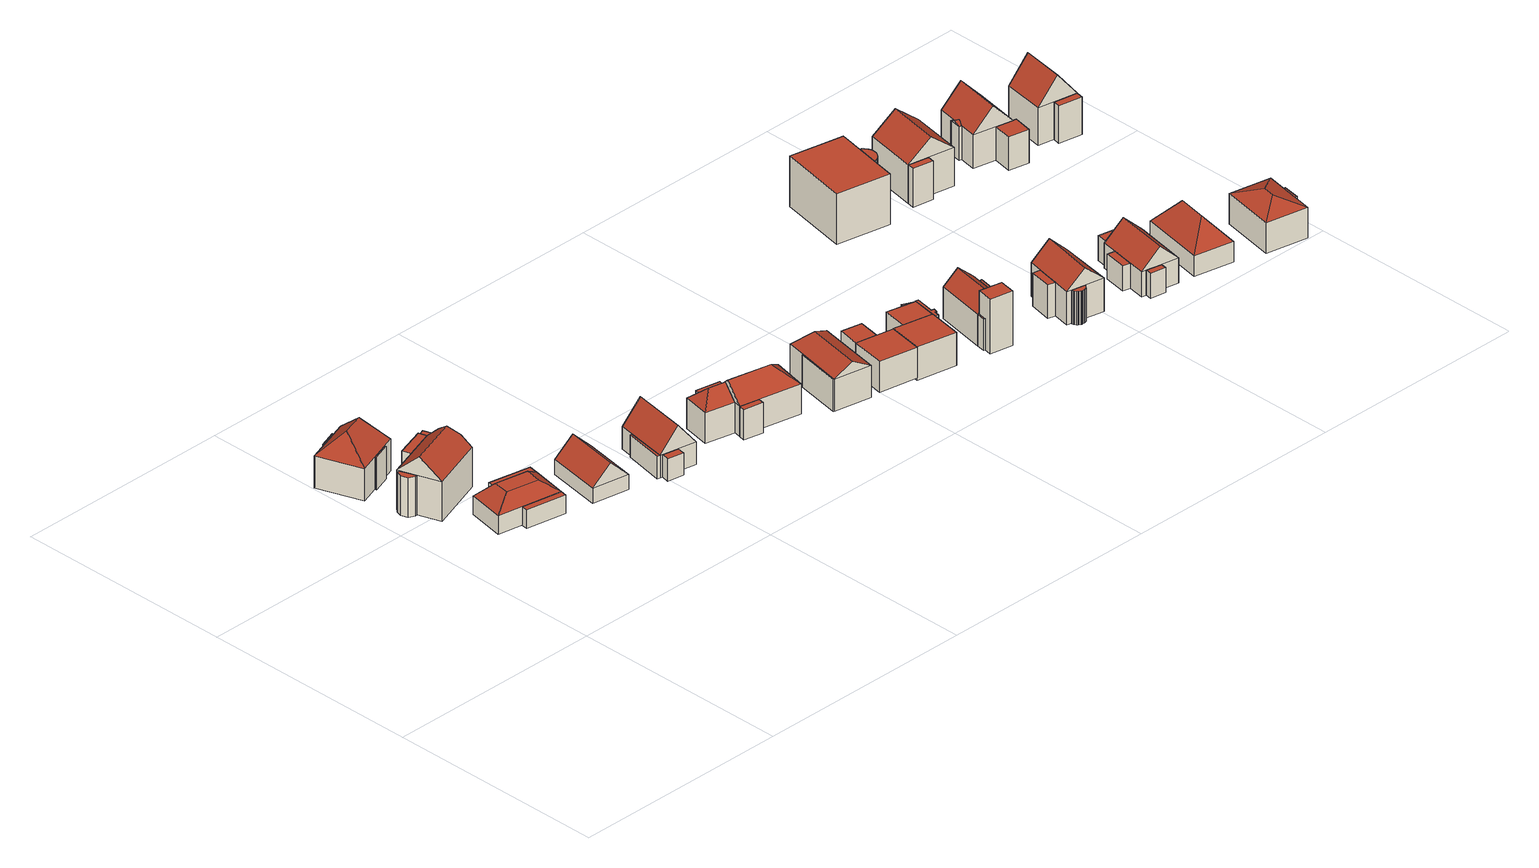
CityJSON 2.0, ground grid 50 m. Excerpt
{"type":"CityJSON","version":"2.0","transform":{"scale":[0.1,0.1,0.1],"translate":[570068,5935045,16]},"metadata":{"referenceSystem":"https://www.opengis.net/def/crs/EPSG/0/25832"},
"CityObjects":{
"building1":{"type":"Building","attributes":{"name":"Fahrenkamp","Gemeindeschluessel":"02100123","function":"31001_1010"},"children":["building1-1","building1-2","building1-3"]},
"building1-1":{"type":"BuildingPart","attributes":{"roofType":"3200","measuredHeight":12.59,"storeysAboveGround":2},"parents":["building1"],"geometry":[{"type":"Solid","lod":"2","boundaries":[[[[0,1,2,3]],[[4,5,1,0]],[[6,7,5,4]],[[3,2,7,6]],[[0,8,4]],[[6,9,3]],[[3,9,8,0]],[[4,8,9,6]],[[1,5,7,2]]]],"semantics":{"surfaces":[{"type":"WallSurface"},{"type":"RoofSurface","Flaechenneigung":"31.0300115749977","Flaechenrichtung":"70.4572739476831","Flaechengroesse":"32.6144053836704"},{"type":"RoofSurface","Flaechenneigung":"31.0308319101678","Flaechenrichtung":"250.994581511477","Flaechengroesse":"32.6897541286327"},{"type":"RoofSurface","Flaechenneigung":"45.2627323379413","Flaechenrichtung":"340.877711727247","Flaechengroesse":"63.5101302579489"},{"type":"RoofSurface","Flaechenneigung":"45.2627154754616","Flaechenrichtung":"160.794725217547","Flaechengroesse":"63.8828214714576"},{"type":"GroundSurface"}],"values":[[0,0,0,0,1,2,3,4,5]]}}]},
"building1-2":{"type":"BuildingPart","attributes":{"roofType":"1000","measuredHeight":7.32,"storeysAboveGround":2},"parents":["building1"],"geometry":[{"type":"Solid","lod":"2","boundaries":[[[[10,11,12,13]],[[14,15,11,10]],[[16,17,15,14]],[[13,12,17,16]],[[14,10,13,16]],[[11,15,17,12]]]],"semantics":{"surfaces":[{"type":"WallSurface"},{"type":"RoofSurface","Flaechenneigung":"90","Flaechenrichtung":"0","Flaechengroesse":"1.2367353593495"},{"type":"GroundSurface"}],"values":[[0,0,0,0,1,2]]}}]},
"building1-3":{"type":"BuildingPart","attributes":{"roofType":"1000","measuredHeight":7.45,"storeysAboveGround":2},"parents":["building1"],"geometry":[{"type":"Solid","lod":"2","boundaries":[[[[18,19,20,21]],[[22,23,19,18]],[[24,25,23,22]],[[21,20,25,24]],[[22,18,21,24]],[[19,23,25,20]]]],"semantics":{"surfaces":[{"type":"WallSurface"},{"type":"RoofSurface","Flaechenneigung":"90","Flaechenrichtung":"0","Flaechengroesse":"1.26519299918224"},{"type":"GroundSurface"}],"values":[[0,0,0,0,1,2]]}}]},
"building2":{"type":"Building","attributes":{"name":"Fahrenkamp","Gemeindeschluessel":"02100123","function":"31001_1010"},"children":["building2-1","building2-2","building2-3","building2-4"]},
"building2-1":{"type":"BuildingPart","attributes":{"roofType":"5000","measuredHeight":13.43,"storeysAboveGround":2},"parents":["building2"],"geometry":[{"type":"Solid","lod":"2","boundaries":[[[[26,27,28,29]],[[30,31,27,26]],[[32,33,31,30]],[[29,28,33,32]],[[26,34,35,30]],[[32,36,29]],[[34,37,35]],[[29,36,37,34,26]],[[30,35,37,36,32]],[[27,31,33,28]]]],"semantics":{"surfaces":[{"type":"WallSurface"},{"type":"RoofSurface","Flaechenneigung":"32.9869308480264","Flaechenrichtung":"71.0221104946767","Flaechengroesse":"6.15583045566407"},{"type":"RoofSurface","Flaechenneigung":"47.2463082979261","Flaechenrichtung":"341.008597028264","Flaechengroesse":"86.1074873383684"},{"type":"RoofSurface","Flaechenneigung":"47.24637826523","Flaechenrichtung":"161.035626955921","Flaechengroesse":"86.0886707568071"},{"type":"GroundSurface"}],"values":[[0,0,0,0,0,0,1,2,3,4]]}}]},
"building2-2":{"type":"BuildingPart","attributes":{"roofType":"1000","measuredHeight":8.98,"storeysAboveGround":2},"parents":["building2"],"geometry":[{"type":"Solid","lod":"2","boundaries":[[[[38,39,40,41]],[[42,43,39,38]],[[26,27,43,42]],[[41,40,27,26]],[[42,38,41,26]],[[39,43,27,40]]]],"semantics":{"surfaces":[{"type":"WallSurface"},{"type":"RoofSurface","Flaechenneigung":"90","Flaechenrichtung":"0","Flaechengroesse":"13.6284236975566"},{"type":"GroundSurface"}],"values":[[0,0,0,0,1,2]]}}]},
"building2-3":{"type":"BuildingPart","attributes":{"roofType":"1000","measuredHeight":8.36,"storeysAboveGround":2},"parents":["building2"],"geometry":[{"type":"Solid","lod":"2","boundaries":[[[[44,45,43,46]],[[47,48,45,44]],[[49,50,48,47]],[[46,43,50,49]],[[47,44,46,49]],[[45,48,50,43]]]],"semantics":{"surfaces":[{"type":"WallSurface"},{"type":"RoofSurface","Flaechenneigung":"90","Flaechenrichtung":"0","Flaechengroesse":"14.7708316106538"},{"type":"GroundSurface"}],"values":[[0,0,0,0,1,2]]}}]},
"building2-4":{"type":"BuildingPart","attributes":{"roofType":"1000","measuredHeight":8.98,"storeysAboveGround":2},"parents":["building2"],"geometry":[{"type":"Solid","lod":"2","boundaries":[[[[51,52,53,54]],[[55,56,52,51]],[[57,58,56,55]],[[59,60,58,57]],[[61,62,60,59]],[[54,53,62,61]],[[59,57,55,51,54,61]],[[52,56,58,60,62,53]]]],"semantics":{"surfaces":[{"type":"WallSurface"},{"type":"RoofSurface","Flaechenneigung":"90","Flaechenrichtung":"0","Flaechengroesse":"4.77832810686039"},{"type":"GroundSurface"}],"values":[[0,0,0,0,0,0,1,2]]}}]},
"building3":{"type":"Building","attributes":{"name":"Fahrenkamp","Gemeindeschluessel":"02100123","function":"31001_1010"},"children":["building3-1","building3-2","building3-3"]},
"building3-1":{"type":"BuildingPart","attributes":{"roofType":"9999","measuredHeight":7.04,"storeysAboveGround":1},"parents":["building3"],"geometry":[{"type":"Solid","lod":"2","boundaries":[[[[63,64,65,66]],[[67,68,64,63]],[[69,70,68,67]],[[66,65,70,69]],[[66,71,72,63]],[[63,72,73,67]],[[67,73,74,69]],[[69,74,71,66]],[[72,71,74,73]],[[64,68,70,65]]]],"semantics":{"surfaces":[{"type":"WallSurface"},{"type":"RoofSurface","Flaechenneigung":"53.0094360988505","Flaechenrichtung":"280.388857738789","Flaechengroesse":"27.9851517244085"},{"type":"RoofSurface","Flaechenneigung":"40.1433358172511","Flaechenrichtung":"10.4014488527619","Flaechengroesse":"40.3352928694946"},{"type":"RoofSurface","Flaechenneigung":"53.0099621439505","Flaechenrichtung":"100.666921960443","Flaechengroesse":"27.984119245672"},{"type":"RoofSurface","Flaechenneigung":"40.1431444034138","Flaechenrichtung":"190.400170896468","Flaechengroesse":"40.2283967822618"},{"type":"RoofSurface","Flaechenneigung":"90","Flaechenrichtung":"0","Flaechengroesse":"27.9398402780673"},{"type":"GroundSurface"}],"values":[[0,0,0,0,1,2,3,4,5,6]]}}]},
"building3-2":{"type":"BuildingPart","attributes":{"roofType":"1000","measuredHeight":4.28,"storeysAboveGround":1},"parents":["building3"],"geometry":[{"type":"Solid","lod":"2","boundaries":[[[[67,68,75,76]],[[77,78,68,67]],[[79,80,78,77]],[[76,75,80,79]],[[77,67,76,79]],[[68,78,80,75]]]],"semantics":{"surfaces":[{"type":"WallSurface"},{"type":"RoofSurface","Flaechenneigung":"90","Flaechenrichtung":"0","Flaechengroesse":"20.0824070709087"},{"type":"GroundSurface"}],"values":[[0,0,0,0,1,2]]}}]},
"building3-3":{"type":"BuildingPart","attributes":{"roofType":"1000","measuredHeight":4.28,"storeysAboveGround":1},"parents":["building3"],"geometry":[{"type":"Solid","lod":"2","boundaries":[[[[81,82,70,69]],[[83,84,82,81]],[[85,86,84,83]],[[69,70,86,85]],[[83,81,69,85]],[[82,84,86,70]]]],"semantics":{"surfaces":[{"type":"WallSurface"},{"type":"RoofSurface","Flaechenneigung":"90","Flaechenrichtung":"0","Flaechengroesse":"13.6444455408344"},{"type":"GroundSurface"}],"values":[[0,0,0,0,1,2]]}}]},
"building4":{"type":"Building","attributes":{"name":"Fahrenkamp","Gemeindeschluessel":"02100123","function":"31001_1010","yearOfConstruction":1957,"roofType":"3100","measuredHeight":7.63,"storeysAboveGround":1},"address":[{"country":"Germany","locality":"Hamburg","thoroughfareNumber":"9","thoroughfareName":"Fahrenkamp","postcode":"20535"}],"geometry":[{"type":"Solid","lod":"2","boundaries":[[[[87,88,89,90]],[[91,92,88,87]],[[93,94,92,91]],[[90,89,94,93]],[[87,95,91]],[[93,96,90]],[[90,96,95,87]],[[91,95,96,93]],[[88,92,94,89]]]],"semantics":{"surfaces":[{"type":"WallSurface"},{"type":"RoofSurface","Flaechenneigung":"45.067000150578","Flaechenrichtung":"279.836098298538","Flaechengroesse":"74.8864835829187"},{"type":"RoofSurface","Flaechenneigung":"45.0668682266639","Flaechenrichtung":"99.8360982999169","Flaechengroesse":"74.886483581433"},{"type":"GroundSurface"}],"values":[[0,0,0,0,0,0,1,2,3]]}}]},
"building5":{"type":"Building","attributes":{"name":"Fahrenkamp","Gemeindeschluessel":"02100123","function":"31001_1010"},"children":["building5-1","building5-2","building5-3"]},
"building5-1":{"type":"BuildingPart","attributes":{"roofType":"1000","measuredHeight":5.07,"storeysAboveGround":1},"parents":["building5"],"geometry":[{"type":"Solid","lod":"2","boundaries":[[[[97,98,99,100]],[[101,102,98,97]],[[103,104,102,101]],[[100,99,104,103]],[[101,97,100,103]],[[98,102,104,99]]]],"semantics":{"surfaces":[{"type":"WallSurface"},{"type":"RoofSurface","Flaechenneigung":"90","Flaechenrichtung":"0","Flaechengroesse":"6.67928748170774"},{"type":"GroundSurface"}],"values":[[0,0,0,0,1,2]]}}]},
"building5-2":{"type":"BuildingPart","attributes":{"roofType":"1000","measuredHeight":5.07,"storeysAboveGround":1},"parents":["building5"],"geometry":[{"type":"Solid","lod":"2","boundaries":[[[[105,106,107,108]],[[109,110,106,105]],[[111,112,110,109]],[[108,107,112,111]],[[109,105,108,111]],[[106,110,112,107]]]],"semantics":{"surfaces":[{"type":"WallSurface"},{"type":"RoofSurface","Flaechenneigung":"90","Flaechenrichtung":"0","Flaechengroesse":"5.50246985865254"},{"type":"GroundSurface"}],"values":[[0,0,0,0,1,2]]}}]},
"building5-3":{"type":"BuildingPart","attributes":{"roofType":"3100","measuredHeight":10.42,"storeysAboveGround":1},"parents":["building5"],"geometry":[{"type":"Solid","lod":"2","boundaries":[[[[113,114,115,116]],[[111,112,114,113]],[[117,118,112,111]],[[116,115,118,117]],[[113,119,111]],[[117,120,116]],[[116,120,119,113]],[[111,119,120,117]],[[114,112,118,115]]]],"semantics":{"surfaces":[{"type":"WallSurface"},{"type":"RoofSurface","Flaechenneigung":"38.1545395395929","Flaechenrichtung":"100.194187937615","Flaechengroesse":"85.0876055026318"},{"type":"RoofSurface","Flaechenneigung":"38.1514747616656","Flaechenrichtung":"279.633707872423","Flaechengroesse":"85.0248179233855"},{"type":"GroundSurface"}],"values":[[0,0,0,0,0,0,1,2,3]]}}]},
"building6":{"type":"Building","attributes":{"name":"Fahrenkamp","Gemeindeschluessel":"02100123","function":"31001_1010"},"children":["building6-1","building6-2","building6-3","building6-4"]},
"building6-1":{"type":"BuildingPart","attributes":{"roofType":"1000","measuredHeight":3.83,"storeysAboveGround":2},"parents":["building6"],"geometry":[{"type":"Solid","lod":"2","boundaries":[[[[121,122,123,124]],[[125,126,122,121]],[[127,128,126,125]],[[124,123,128,127]],[[125,121,124,127]],[[122,126,128,123]]]],"semantics":{"surfaces":[{"type":"WallSurface"},{"type":"RoofSurface","Flaechenneigung":"90","Flaechenrichtung":"0","Flaechengroesse":"29.9703196504046"},{"type":"GroundSurface"}],"values":[[0,0,0,0,1,2]]}}]},
"building6-2":{"type":"BuildingPart","attributes":{"roofType":"5000","measuredHeight":10.74,"storeysAboveGround":2},"parents":["building6"],"geometry":[{"type":"Solid","lod":"2","boundaries":[[[[129,130,131,132]],[[133,134,130,129]],[[135,136,134,133]],[[132,131,136,135]],[[129,137,133]],[[135,138,132]],[[132,138,137,129]],[[133,137,138,135]],[[130,134,136,131]]]],"semantics":{"surfaces":[{"type":"WallSurface"},{"type":"RoofSurface","Flaechenneigung":"47.7473818189799","Flaechenrichtung":"101.548029061277","Flaechengroesse":"23.2051484309395"},{"type":"RoofSurface","Flaechenneigung":"46.3347170612033","Flaechenrichtung":"11.2195157532211","Flaechengroesse":"67.574226023489"},{"type":"RoofSurface","Flaechenneigung":"46.3353944248553","Flaechenrichtung":"191.466416766251","Flaechengroesse":"67.5853679227514"},{"type":"GroundSurface"}],"values":[[0,0,0,0,1,0,2,3,4]]}}]},
"building6-3":{"type":"BuildingPart","attributes":{"roofType":"5000","measuredHeight":9.98,"storeysAboveGround":2},"parents":["building6"],"geometry":[{"type":"Solid","lod":"2","boundaries":[[[[139,140,141,142]],[[143,144,140,139]],[[132,131,144,143]],[[142,141,131,132]],[[139,145,143]],[[132,146,142]],[[142,146,145,139]],[[143,145,146,132]],[[140,144,131,141]]]],"semantics":{"surfaces":[{"type":"WallSurface"},{"type":"RoofSurface","Flaechenneigung":"44.6833756475264","Flaechenrichtung":"281.509741030198","Flaechengroesse":"13.4381093254335"},{"type":"RoofSurface","Flaechenneigung":"46.7166099916442","Flaechenrichtung":"191.46871675894","Flaechengroesse":"22.9907335664564"},{"type":"RoofSurface","Flaechenneigung":"46.7154920113276","Flaechenrichtung":"11.2059615342877","Flaechengroesse":"23.0075198848116"},{"type":"GroundSurface"}],"values":[[0,0,0,0,1,0,2,3,4]]}}]},
"building6-4":{"type":"BuildingPart","attributes":{"roofType":"1000","measuredHeight":6.9,"storeysAboveGround":2},"parents":["building6"],"geometry":[{"type":"Solid","lod":"2","boundaries":[[[[147,148,149,150]],[[151,152,148,147]],[[135,136,152,151]],[[150,149,136,135]],[[151,147,150,135]],[[148,152,136,149]]]],"semantics":{"surfaces":[{"type":"WallSurface"},{"type":"RoofSurface","Flaechenneigung":"90","Flaechenrichtung":"0","Flaechengroesse":"6.74641991029504"},{"type":"GroundSurface"}],"values":[[0,0,0,0,1,2]]}}]},
"building7":{"type":"Building","attributes":{"name":"Fahrenkamp","Gemeindeschluessel":"02100123","function":"31001_1010"},"children":["building7-1","building7-2"]},
"building7-1":{"type":"BuildingPart","attributes":{"roofType":"1000","measuredHeight":7.31,"storeysAboveGround":2},"parents":["building7"],"geometry":[{"type":"Solid","lod":"2","boundaries":[[[[153,154,155,156]],[[157,158,154,153]],[[159,160,158,157]],[[156,155,160,159]],[[157,153,156,159]],[[154,158,160,155]]]],"semantics":{"surfaces":[{"type":"WallSurface"},{"type":"RoofSurface","Flaechenneigung":"90","Flaechenrichtung":"0","Flaechengroesse":"2.67234176428248"},{"type":"GroundSurface"}],"values":[[0,0,0,0,1,2]]}}]},
"building7-2":{"type":"BuildingPart","attributes":{"roofType":"5000","measuredHeight":9.85,"storeysAboveGround":2},"parents":["building7"],"geometry":[{"type":"Solid","lod":"2","boundaries":[[[[161,162,158,157]],[[163,164,162,161]],[[165,166,164,163]],[[157,158,166,165]],[[161,167,163]],[[165,168,157]],[[157,168,167,161]],[[163,167,168,165]],[[162,164,166,158]]]],"semantics":{"surfaces":[{"type":"WallSurface"},{"type":"RoofSurface","Flaechenneigung":"39.7023738569988","Flaechenrichtung":"10.699189094871","Flaechengroesse":"13.8878440526925"},{"type":"RoofSurface","Flaechenneigung":"58.9922782915781","Flaechenrichtung":"280.608341938984","Flaechengroesse":"68.4903735234725"},{"type":"RoofSurface","Flaechenneigung":"58.9917354027943","Flaechenrichtung":"100.420561784589","Flaechengroesse":"68.5965376815779"},{"type":"GroundSurface"}],"values":[[0,0,0,0,1,0,2,3,4]]}}]},
"building8":{"type":"Building","attributes":{"name":"Fahrenkamp","Gemeindeschluessel":"02100123","function":"31001_1010"},"children":["building8-1","building8-2"]},
"building8-1":{"type":"BuildingPart","attributes":{"roofType":"1000","measuredHeight":6.93,"storeysAboveGround":2},"parents":["building8"],"geometry":[{"type":"Solid","lod":"2","boundaries":[[[[169,170,171,172]],[[173,174,170,169]],[[175,176,174,173]],[[172,171,176,175]],[[173,169,172,175]],[[170,174,176,171]]]],"semantics":{"surfaces":[{"type":"WallSurface"},{"type":"RoofSurface","Flaechenneigung":"90","Flaechenrichtung":"0","Flaechengroesse":"70.0784875102158"},{"type":"GroundSurface"}],"values":[[0,0,0,0,1,2]]}}]},
"building8-2":{"type":"BuildingPart","attributes":{"roofType":"1000","measuredHeight":6.93,"storeysAboveGround":2},"parents":["building8"],"geometry":[{"type":"Solid","lod":"2","boundaries":[[[[177,178,170,169]],[[179,180,178,177]],[[181,182,180,179]],[[169,170,182,181]],[[179,177,169,181]],[[178,180,182,170]]]],"semantics":{"surfaces":[{"type":"WallSurface"},{"type":"RoofSurface","Flaechenneigung":"90","Flaechenrichtung":"0","Flaechengroesse":"23.7905134076152"},{"type":"GroundSurface"}],"values":[[0,0,0,0,1,2]]}}]},
"building9":{"type":"Building","attributes":{"name":"Fahrenkamp","Gemeindeschluessel":"02100123","function":"31001_1010"},"children":["building9-1","building9-2","building9-3","building9-4"]},
"building9-1":{"type":"BuildingPart","attributes":{"roofType":"1000","measuredHeight":7.56,"storeysAboveGround":2},"parents":["building9"],"geometry":[{"type":"Solid","lod":"2","boundaries":[[[[183,184,185,186]],[[187,188,184,183]],[[189,190,188,187]],[[186,185,190,189]],[[187,183,186,189]],[[184,188,190,185]]]],"semantics":{"surfaces":[{"type":"WallSurface"},{"type":"RoofSurface","Flaechenneigung":"90","Flaechenrichtung":"0","Flaechengroesse":"72.5287257528663"},{"type":"GroundSurface"}],"values":[[0,0,0,0,1,2]]}}]},
"building9-2":{"type":"BuildingPart","attributes":{"roofType":"1000","measuredHeight":7.55,"storeysAboveGround":2},"parents":["building9"],"geometry":[{"type":"Solid","lod":"2","boundaries":[[[[191,192,193,194]],[[195,196,192,191]],[[197,188,196,195]],[[194,193,188,197]],[[195,191,194,197]],[[192,196,188,193]]]],"semantics":{"surfaces":[{"type":"WallSurface"},{"type":"RoofSurface","Flaechenneigung":"90","Flaechenrichtung":"0","Flaechengroesse":"38.5121874710587"},{"type":"GroundSurface"}],"values":[[0,0,0,0,1,2]]}}]},
"building9-3":{"type":"BuildingPart","attributes":{"roofType":"1000","measuredHeight":7.48,"storeysAboveGround":2},"parents":["building9"],"geometry":[{"type":"Solid","lod":"2","boundaries":[[[[198,199,200,201]],[[195,196,199,198]],[[201,200,196,195]],[[198,201,195]],[[199,196,200]]]],"semantics":{"surfaces":[{"type":"WallSurface"},{"type":"RoofSurface","Flaechenneigung":"90","Flaechenrichtung":"0","Flaechengroesse":"0.747861669976156"},{"type":"GroundSurface"}],"values":[[0,0,0,1,2]]}}]},
"building9-4":{"type":"BuildingPart","attributes":{"roofType":"1000","measuredHeight":7.47,"storeysAboveGround":2},"parents":["building9"],"geometry":[{"type":"Solid","lod":"2","boundaries":[[[[202,203,204,205]],[[206,207,203,202]],[[208,209,207,206]],[[210,211,209,208]],[[212,213,211,210]],[[214,215,213,212]],[[216,217,215,214]],[[205,204,217,216]],[[214,212,210,208,206,202,205,216]],[[203,207,209,211,213,215,217,204]]]],"semantics":{"surfaces":[{"type":"WallSurface"},{"type":"RoofSurface","Flaechenneigung":"90","Flaechenrichtung":"0","Flaechengroesse":"5.1505520618724"},{"type":"GroundSurface"}],"values":[[0,0,0,0,0,0,0,0,1,2]]}}]},
"building10":{"type":"Building","attributes":{"name":"Fahrenkamp","Gemeindeschluessel":"02100123","function":"31001_1010"},"children":["building10-1","building10-2","building10-3","building10-4"]},
"building10-1":{"type":"BuildingPart","attributes":{"roofType":"1000","measuredHeight":12.46,"storeysAboveGround":1},"parents":["building10"],"geometry":[{"type":"Solid","lod":"2","boundaries":[[[[218,219,220,221]],[[222,223,219,218]],[[224,225,223,222]],[[221,220,225,224]],[[222,218,221,224]],[[219,223,225,220]]]],"semantics":{"surfaces":[{"type":"WallSurface"},{"type":"RoofSurface","Flaechenneigung":"90","Flaechenrichtung":"0","Flaechengroesse":"19.5511647308412"},{"type":"GroundSurface"}],"values":[[0,0,0,0,1,2]]}}]},
"building10-2":{"type":"BuildingPart","attributes":{"roofType":"1000","measuredHeight":7.14,"storeysAboveGround":1},"parents":["building10"],"geometry":[{"type":"Solid","lod":"2","boundaries":[[[[226,227,228,229]],[[230,231,227,226]],[[232,225,231,230]],[[229,228,225,232]],[[230,226,229,232]],[[227,231,225,228]]]],"semantics":{"surfaces":[{"type":"WallSurface"},{"type":"RoofSurface","Flaechenneigung":"90","Flaechenrichtung":"0","Flaechengroesse":"0.762801113920323"},{"type":"GroundSurface"}],"values":[[0,0,0,0,1,2]]}}]},
"building10-3":{"type":"BuildingPart","attributes":{"roofType":"3100","measuredHeight":10.29,"storeysAboveGround":1},"parents":["building10"],"geometry":[{"type":"Solid","lod":"2","boundaries":[[[[233,234,231,230]],[[235,236,234,233]],[[237,238,236,235]],[[230,231,238,237]],[[233,239,235]],[[237,240,230]],[[230,240,239,233]],[[235,239,240,237]],[[234,236,238,231]]]],"semantics":{"surfaces":[{"type":"WallSurface"},{"type":"RoofSurface","Flaechenneigung":"48.0033652051265","Flaechenrichtung":"280.71216094332","Flaechengroesse":"55.1352619616089"},{"type":"RoofSurface","Flaechenneigung":"48.0034947801642","Flaechenrichtung":"100.713779624946","Flaechengroesse":"55.1445378681873"},{"type":"GroundSurface"}],"values":[[0,0,0,0,0,0,1,2,3]]}}]},
"building10-4":{"type":"BuildingPart","attributes":{"roofType":"1000","measuredHeight":7.14,"storeysAboveGround":1},"parents":["building10"],"geometry":[{"type":"Solid","lod":"2","boundaries":[[[[237,238,241,242]],[[243,244,238,237]],[[245,246,244,243]],[[247,248,246,245]],[[249,250,248,247]],[[251,252,250,249]],[[253,254,252,251]],[[247,248,254,253]],[[242,241,248,247]],[[253,251,249,247,245,243,237,242,247]],[[238,244,246,248,250,252,254,248,241]]]],"semantics":{"surfaces":[{"type":"WallSurface"},{"type":"RoofSurface","Flaechenneigung":"90","Flaechenrichtung":"0","Flaechengroesse":"13.2172587003371"},{"type":"GroundSurface"}],"values":[[0,0,0,0,0,0,0,0,0,1,2]]}}]},
"building11":{"type":"Building","attributes":{"name":"Fahrenkamp","Gemeindeschluessel":"02100123","function":"31001_1010"},"children":["building11-1","building11-2","building11-3"]},
"building11-1":{"type":"BuildingPart","attributes":{"roofType":"3100","measuredHeight":11.47,"storeysAboveGround":2},"parents":["building11"],"geometry":[{"type":"Solid","lod":"2","boundaries":[[[[255,256,257,258]],[[259,260,256,255]],[[261,262,260,259]],[[258,257,262,261]],[[255,263,259]],[[261,264,258]],[[258,264,263,255]],[[259,263,264,261]],[[256,260,262,257]]]],"semantics":{"surfaces":[{"type":"WallSurface"},{"type":"RoofSurface","Flaechenneigung":"46.8351108664629","Flaechenrichtung":"281.392843002025","Flaechengroesse":"70.4153761884642"},{"type":"RoofSurface","Flaechenneigung":"46.8348786657993","Flaechenrichtung":"100.783322920081","Flaechengroesse":"70.8248113820408"},{"type":"GroundSurface"}],"values":[[0,0,0,0,0,0,1,2,3]]}}]},
"building11-2":{"type":"BuildingPart","attributes":{"roofType":"1000","measuredHeight":7.55,"storeysAboveGround":2},"parents":["building11"],"geometry":[{"type":"Solid","lod":"2","boundaries":[[[[265,266,267,268]],[[269,270,266,265]],[[271,272,270,269]],[[268,267,272,271]],[[269,265,268,271]],[[266,270,272,267]]]],"semantics":{"surfaces":[{"type":"WallSurface"},{"type":"RoofSurface","Flaechenneigung":"90","Flaechenrichtung":"0","Flaechengroesse":"9.19075679945308"},{"type":"GroundSurface"}],"values":[[0,0,0,0,1,2]]}}]},
"building11-3":{"type":"BuildingPart","attributes":{"roofType":"1000","measuredHeight":7.55,"storeysAboveGround":2},"parents":["building11"],"geometry":[{"type":"Solid","lod":"2","boundaries":[[[[273,274,275,276]],[[277,278,274,273]],[[279,280,278,277]],[[281,282,280,279]],[[283,284,282,281]],[[285,286,284,283]],[[287,288,286,285]],[[289,290,288,287]],[[291,292,290,289]],[[293,294,292,291]],[[295,296,294,293]],[[297,298,296,295]],[[299,300,298,297]],[[301,302,300,299]],[[303,304,302,301]],[[305,306,304,303]],[[276,275,306,305]],[[303,301,299,297,295,293,291,289,287,285,283,281,279,277,273,276,305]],[[274,278,280,282,284,286,288,290,292,294,296,298,300,302,304,306,275]]]],"semantics":{"surfaces":[{"type":"WallSurface"},{"type":"RoofSurface","Flaechenneigung":"90","Flaechenrichtung":"0","Flaechengroesse":"3.38351560407105"},{"type":"GroundSurface"}],"values":[[0,0,0,0,0,0,0,0,0,0,0,0,0,0,0,0,0,1,2]]}}]},
"building12":{"type":"Building","attributes":{"name":"Sievekingsallee","Gemeindeschluessel":"02100123","function":"31001_1010"},"children":["building12-1","building12-2"]},
"building12-1":{"type":"BuildingPart","attributes":{"roofType":"1000","measuredHeight":11.54,"storeysAboveGround":2},"parents":["building12"],"geometry":[{"type":"Solid","lod":"2","boundaries":[[[[307,308,309,310]],[[311,312,308,307]],[[313,314,312,311]],[[310,309,314,313]],[[311,307,310,313]],[[308,312,314,309]]]],"semantics":{"surfaces":[{"type":"WallSurface"},{"type":"RoofSurface","Flaechenneigung":"90","Flaechenrichtung":"0","Flaechengroesse":"199.492209504925"},{"type":"GroundSurface"}],"values":[[0,0,0,0,1,2]]}}]},
"building12-2":{"type":"BuildingPart","attributes":{"roofType":"1000","measuredHeight":11.54,"storeysAboveGround":2},"parents":["building12"],"geometry":[{"type":"Solid","lod":"2","boundaries":[[[[315,316,317,318]],[[319,320,316,315]],[[321,322,320,319]],[[323,324,322,321]],[[325,326,324,323]],[[327,328,326,325]],[[329,330,328,327]],[[331,332,330,329]],[[333,334,332,331]],[[335,336,334,333]],[[337,338,336,335]],[[339,340,338,337]],[[341,342,340,339]],[[343,344,342,341]],[[345,346,344,343]],[[318,317,346,345]],[[343,341,339,337,335,333,331,329,327,325,323,321,319,315,318,345]],[[316,320,322,324,326,328,330,332,334,336,338,340,342,344,346,317]]]],"semantics":{"surfaces":[{"type":"WallSurface"},{"type":"RoofSurface","Flaechenneigung":"90","Flaechenrichtung":"0","Flaechengroesse":"7.44157538775688"},{"type":"GroundSurface"}],"values":[[0,0,0,0,0,0,0,0,0,0,0,0,0,0,0,0,1,2]]}}]},
"building13":{"type":"Building","attributes":{"name":"Fahrenkamp","Gemeindeschluessel":"02100123","function":"31001_1010"},"children":["building13-1","building13-2","building13-3","building13-4"]},
"building13-1":{"type":"BuildingPart","attributes":{"roofType":"1000","measuredHeight":5.75,"storeysAboveGround":2},"parents":["building13"],"geometry":[{"type":"Solid","lod":"2","boundaries":[[[[347,348,349,350]],[[351,352,348,347]],[[353,354,352,351]],[[350,349,354,353]],[[351,347,350,353]],[[348,352,354,349]]]],"semantics":{"surfaces":[{"type":"WallSurface"},{"type":"RoofSurface","Flaechenneigung":"90","Flaechenrichtung":"0","Flaechengroesse":"5.02180881417601"},{"type":"GroundSurface"}],"values":[[0,0,0,0,1,2]]}}]},
"building13-2":{"type":"BuildingPart","attributes":{"roofType":"3100","measuredHeight":9.95,"storeysAboveGround":2},"parents":["building13"],"geometry":[{"type":"Solid","lod":"2","boundaries":[[[[355,356,357,358]],[[359,360,356,355]],[[361,362,360,359]],[[358,357,362,361]],[[355,363,359]],[[361,364,358]],[[358,364,363,355]],[[359,363,364,361]],[[356,360,362,357]]]],"semantics":{"surfaces":[{"type":"WallSurface"},{"type":"RoofSurface","Flaechenneigung":"45.7392003542081","Flaechenrichtung":"280.546263616737","Flaechengroesse":"74.6766110809186"},{"type":"RoofSurface","Flaechenneigung":"45.7396577658444","Flaechenrichtung":"100.986762081526","Flaechengroesse":"74.8787152773964"},{"type":"GroundSurface"}],"values":[[0,0,0,0,0,0,1,2,3]]}}]},
"building13-3":{"type":"BuildingPart","attributes":{"roofType":"1000","measuredHeight":5.75,"storeysAboveGround":2},"parents":["building13"],"geometry":[{"type":"Solid","lod":"2","boundaries":[[[[365,366,367,368]],[[369,370,366,365]],[[371,372,370,369]],[[368,367,372,371]],[[369,365,368,371]],[[366,370,372,367]]]],"semantics":{"surfaces":[{"type":"WallSurface"},{"type":"RoofSurface","Flaechenneigung":"90","Flaechenrichtung":"0","Flaechengroesse":"20.5051889948001"},{"type":"GroundSurface"}],"values":[[0,0,0,0,1,2]]}}]},
"building13-4":{"type":"BuildingPart","attributes":{"roofType":"1000","measuredHeight":5.75,"storeysAboveGround":2},"parents":["building13"],"geometry":[{"type":"Solid","lod":"2","boundaries":[[[[373,374,375,376]],[[377,378,374,373]],[[379,380,378,377]],[[376,375,380,379]],[[377,373,376,379]],[[374,378,380,375]]]],"semantics":{"surfaces":[{"type":"WallSurface"},{"type":"RoofSurface","Flaechenneigung":"90","Flaechenrichtung":"0","Flaechengroesse":"9.00261307777044"},{"type":"GroundSurface"}],"values":[[0,0,0,0,1,2]]}}]},
"building14":{"type":"Building","attributes":{"name":"Sievekingsallee","Gemeindeschluessel":"02100123","function":"31001_1010"},"children":["building14-1","building14-2"]},
"building14-1":{"type":"BuildingPart","attributes":{"roofType":"1000","measuredHeight":8.77,"storeysAboveGround":2},"parents":["building14"],"geometry":[{"type":"Solid","lod":"2","boundaries":[[[[381,382,383,384]],[[385,386,382,381]],[[387,388,386,385]],[[384,383,388,387]],[[385,381,384,387]],[[382,386,388,383]]]],"semantics":{"surfaces":[{"type":"WallSurface"},{"type":"RoofSurface","Flaechenneigung":"90","Flaechenrichtung":"0","Flaechengroesse":"7.41472203445148"},{"type":"GroundSurface"}],"values":[[0,0,0,0,1,2]]}}]},
"building14-2":{"type":"BuildingPart","attributes":{"roofType":"3100","measuredHeight":13.2,"storeysAboveGround":2},"parents":["building14"],"geometry":[{"type":"Solid","lod":"2","boundaries":[[[[389,390,382,381]],[[391,392,390,389]],[[393,394,392,391]],[[381,382,394,393]],[[389,395,391]],[[393,396,381]],[[381,396,395,389]],[[391,395,396,393]],[[390,392,394,382]]]],"semantics":{"surfaces":[{"type":"WallSurface"},{"type":"RoofSurface","Flaechenneigung":"50.2291049781206","Flaechenrichtung":"280.649421235832","Flaechengroesse":"83.5684954364627"},{"type":"RoofSurface","Flaechenneigung":"50.2289976118015","Flaechenrichtung":"100.635803253587","Flaechengroesse":"83.5500766784052"},{"type":"GroundSurface"}],"values":[[0,0,0,0,0,0,1,2,3]]}}]},
"building15":{"type":"Building","attributes":{"name":"Fahrenkamp","Gemeindeschluessel":"02100123","function":"31001_1010","yearOfConstruction":1957,"roofType":"3200","measuredHeight":9.92,"storeysAboveGround":1},"address":[{"country":"Germany","locality":"Hamburg","thoroughfareNumber":"24","thoroughfareName":"Fahrenkamp","postcode":"20535"}],"geometry":[{"type":"Solid","lod":"2","boundaries":[[[[397,398,399,400]],[[401,402,398,397]],[[403,404,402,401]],[[400,399,404,403]],[[397,405,401]],[[403,406,400]],[[400,406,405,397]],[[401,405,406,403]],[[398,402,404,399]]]],"semantics":{"surfaces":[{"type":"WallSurface"},{"type":"RoofSurface","Flaechenneigung":"38.8102759862878","Flaechenrichtung":"10.9171078386208","Flaechengroesse":"30.7968688002815"},{"type":"RoofSurface","Flaechenneigung":"38.8104065465091","Flaechenrichtung":"190.923234628256","Flaechengroesse":"30.7975042014178"},{"type":"RoofSurface","Flaechenneigung":"41.2943856430985","Flaechenrichtung":"280.921302635693","Flaechengroesse":"74.3766050600062"},{"type":"RoofSurface","Flaechenneigung":"41.2943528186857","Flaechenrichtung":"100.920794972275","Flaechengroesse":"74.3800205763443"},{"type":"GroundSurface"}],"values":[[0,0,0,0,1,2,3,4,5]]}}]},
"building16":{"type":"Building","attributes":{"name":"Sievekingsallee","Gemeindeschluessel":"02100123","function":"31001_1010"},"children":["building16-1","building16-2","building16-3"]},
"building16-1":{"type":"BuildingPart","attributes":{"roofType":"3100","measuredHeight":12.66,"storeysAboveGround":2},"parents":["building16"],"geometry":[{"type":"Solid","lod":"2","boundaries":[[[[407,408,409,410]],[[411,412,408,407]],[[413,414,412,411]],[[410,409,414,413]],[[407,415,411]],[[413,416,410]],[[410,416,415,407]],[[411,415,416,413]],[[408,412,414,409]]]],"semantics":{"surfaces":[{"type":"WallSurface"},{"type":"RoofSurface","Flaechenneigung":"42.7492069590272","Flaechenrichtung":"280.497927929222","Flaechengroesse":"73.1161414467712"},{"type":"RoofSurface","Flaechenneigung":"42.7488966927089","Flaechenrichtung":"100.367983471689","Flaechengroesse":"73.430702405883"},{"type":"GroundSurface"}],"values":[[0,0,0,0,0,0,1,2,3]]}}]},
"building16-2":{"type":"BuildingPart","attributes":{"roofType":"1000","measuredHeight":7.6,"storeysAboveGround":2},"parents":["building16"],"geometry":[{"type":"Solid","lod":"2","boundaries":[[[[417,418,419,420]],[[421,422,418,417]],[[423,424,422,421]],[[420,419,424,423]],[[421,417,420,423]],[[418,422,424,419]]]],"semantics":{"surfaces":[{"type":"WallSurface"},{"type":"RoofSurface","Flaechenneigung":"90","Flaechenrichtung":"0","Flaechengroesse":"20.8866566224028"},{"type":"GroundSurface"}],"values":[[0,0,0,0,1,2]]}}]},
"building16-3":{"type":"BuildingPart","attributes":{"roofType":"5000","measuredHeight":8.25,"storeysAboveGround":2},"parents":["building16"],"geometry":[{"type":"Solid","lod":"2","boundaries":[[[[425,426,427,428]],[[429,430,426,425]],[[431,432,430,429]],[[428,427,432,431]],[[425,433,429]],[[431,434,428]],[[428,434,433,425]],[[429,433,434,431]],[[426,430,432,427]]]],"semantics":{"surfaces":[{"type":"WallSurface"},{"type":"RoofSurface","Flaechenneigung":"-43.3552429653347","Flaechenrichtung":"100.56332060442","Flaechengroesse":"1.06275346855699"},{"type":"RoofSurface","Flaechenneigung":"67.2698590175782","Flaechenrichtung":"10.4852361837678","Flaechengroesse":"1.18256307514033"},{"type":"RoofSurface","Flaechenneigung":"67.2707752447878","Flaechenrichtung":"190.600323289833","Flaechengroesse":"1.18145152026038"},{"type":"GroundSurface"}],"values":[[0,0,0,0,1,0,2,3,4]]}}]},
"building17":{"type":"Building","attributes":{"name":"Fahrenkamp","Gemeindeschluessel":"02100123","function":"31001_1010"},"children":["building17-1","building17-2"]},
"building17-1":{"type":"BuildingPart","attributes":{"roofType":"1000","measuredHeight":6.97,"storeysAboveGround":2},"parents":["building17"],"geometry":[{"type":"Solid","lod":"2","boundaries":[[[[435,436,437,438]],[[439,440,436,435]],[[441,442,440,439]],[[438,437,442,441]],[[439,435,438,441]],[[436,440,442,437]]]],"semantics":{"surfaces":[{"type":"WallSurface"},{"type":"RoofSurface","Flaechenneigung":"90","Flaechenrichtung":"0","Flaechengroesse":"1.59596999876082"},{"type":"GroundSurface"}],"values":[[0,0,0,0,1,2]]}}]},
"building17-2":{"type":"BuildingPart","attributes":{"roofType":"3200","measuredHeight":8.96,"storeysAboveGround":2},"parents":["building17"],"geometry":[{"type":"Solid","lod":"2","boundaries":[[[[443,444,445,446]],[[447,448,444,443]],[[449,450,448,447]],[[446,445,450,449]],[[443,451,447]],[[449,452,446]],[[446,452,451,443]],[[447,451,452,449]],[[444,448,450,445]]]],"semantics":{"surfaces":[{"type":"WallSurface"},{"type":"RoofSurface","Flaechenneigung":"67.8942325464391","Flaechenrichtung":"10.753270609701","Flaechengroesse":"25.3237711193281"},{"type":"RoofSurface","Flaechenneigung":"67.8943218446238","Flaechenrichtung":"190.783181034927","Flaechengroesse":"25.3531735148438"},{"type":"RoofSurface","Flaechenneigung":"67.4919319949183","Flaechenrichtung":"280.800975149226","Flaechengroesse":"39.9592412775923"},{"type":"RoofSurface","Flaechenneigung":"67.4917738438993","Flaechenrichtung":"100.759538256607","Flaechengroesse":"39.9722433963441"},{"type":"GroundSurface"}],"values":[[0,0,0,0,1,2,3,4,5]]}}]},
"building18":{"type":"Building","attributes":{"name":"Sievekingsallee","Gemeindeschluessel":"02100123","function":"31001_1010"},"children":["building18-1","building18-2","building18-3"]},
"building18-1":{"type":"BuildingPart","attributes":{"roofType":"1000","measuredHeight":8.51,"storeysAboveGround":2},"parents":["building18"],"geometry":[{"type":"Solid","lod":"2","boundaries":[[[[453,454,455,456]],[[457,458,454,453]],[[459,460,458,457]],[[456,455,460,459]],[[457,453,456,459]],[[454,458,460,455]]]],"semantics":{"surfaces":[{"type":"WallSurface"},{"type":"RoofSurface","Flaechenneigung":"90","Flaechenrichtung":"0","Flaechengroesse":"9.34351287770425"},{"type":"GroundSurface"}],"values":[[0,0,0,0,1,2]]}}]},
"building18-2":{"type":"BuildingPart","attributes":{"roofType":"3100","measuredHeight":14.3,"storeysAboveGround":2},"parents":["building18"],"geometry":[{"type":"Solid","lod":"2","boundaries":[[[[461,462,463,464]],[[465,466,462,461]],[[453,454,466,465]],[[464,463,454,453]],[[461,467,465]],[[453,468,464]],[[464,468,467,461]],[[465,467,468,453]],[[462,466,454,463]]]],"semantics":{"surfaces":[{"type":"WallSurface"},{"type":"RoofSurface","Flaechenneigung":"38.3818154116933","Flaechenrichtung":"279.83622681461","Flaechengroesse":"71.8467984040287"},{"type":"RoofSurface","Flaechenneigung":"38.3809349374314","Flaechenrichtung":"100.155270273303","Flaechengroesse":"71.8805353568536"},{"type":"GroundSurface"}],"values":[[0,0,0,0,0,0,1,2,3]]}}]},
"building18-3":{"type":"BuildingPart","attributes":{"roofType":"1000","measuredHeight":8.51,"storeysAboveGround":2},"parents":["building18"],"geometry":[{"type":"Solid","lod":"2","boundaries":[[[[469,470,471,472]],[[473,474,470,469]],[[475,476,474,473]],[[472,471,476,475]],[[473,469,472,475]],[[470,474,476,471]]]],"semantics":{"surfaces":[{"type":"WallSurface"},{"type":"RoofSurface","Flaechenneigung":"90","Flaechenrichtung":"0","Flaechengroesse":"3.8241775375719"},{"type":"GroundSurface"}],"values":[[0,0,0,0,1,2]]}}]}
},
"vertices":[
[111,770,78],[111,770,5],[1,732,5],[1,732,78],[146,670,78],[146,670,5],[36,631,78],[36,631,5],[99,709,131],[48,692,131],
[41,749,78],[41,749,5],[42,746,5],[42,746,78],[81,763,78],[81,763,5],[82,760,78],[82,760,5],
[120,657,79],[120,657,5],[119,660,5],[119,660,79],[80,643,79],[80,643,5],[79,646,79],[79,646,5],
[186,612,94],[186,612,4],[59,568,4],[59,568,94],[217,521,94],[217,521,4],[90,477,94],[90,477,4],[194,589,117],[209,544,117],[74,523,138],[188,562,138],
[113,608,94],[113,608,4],[120,589,4],[120,589,94],[180,630,94],[180,630,4],
[199,637,88],[199,637,4],[180,630,88],[223,568,88],[223,568,4],[204,561,88],[204,561,4],
[68,526,94],[68,526,4],[73,528,4],[73,528,94],[55,533,94],[55,533,4],[49,548,94],[49,548,4],[53,561,94],[53,561,4],[60,563,94],[60,563,4],
[146,449,49],[146,449,7],[130,366,7],[130,366,49],[291,422,49],[291,422,7],[276,340,49],[276,340,7],[171,383,77],[177,420,77],[251,406,77],[244,369,77],
[295,443,7],[295,443,49],[197,440,49],[197,440,7],[200,461,49],[200,461,7],
[273,325,49],[273,325,7],[183,342,49],[183,342,7],[185,356,49],[185,356,7],
[354,436,42],[354,436,8],[333,313,8],[333,313,42],[438,422,42],[438,422,8],[417,299,42],[417,299,8],[396,429,84],[375,306,84],
[489,265,59],[489,265,8],[526,259,8],[526,259,59],[493,283,59],[493,283,8],[529,276,59],[529,276,8],
[499,376,59],[499,376,8],[481,285,8],[481,285,59],[503,376,59],[503,376,8],[488,284,59],[488,284,8],
[570,269,59],[570,269,8],[592,392,8],[592,392,59],[509,407,59],[509,407,8],[529,276,112],[550,399,112],
[700,358,47],[700,358,9],[755,347,9],[755,347,47],[711,410,47],[711,410,9],[766,399,47],[766,399,9],
[852,328,78],[852,328,9],[712,356,9],[712,356,78],[835,249,78],[835,249,9],[696,277,78],[696,277,9],[802,297,116],[704,317,116],
[633,307,78],[633,307,9],[699,293,9],[699,293,78],[646,369,78],[646,369,9],[668,332,108],[705,324,108],
[737,254,78],[737,254,9],[740,268,9],[740,268,78],[693,263,78],[693,263,9],
[909,318,80],[909,318,7],[906,316,7],[906,316,80],[889,213,80],[889,213,7],[887,214,80],[887,214,7],
[917,360,80],[917,360,7],[1000,344,80],[1000,344,7],[973,197,80],[973,197,7],[955,331,105],[931,205,105],
[1010,275,79],[1010,275,9],[995,196,9],[995,196,79],[1095,259,79],[1095,259,9],[1081,180,79],[1081,180,9],
[1019,324,79],[1019,324,9],[1066,315,79],[1066,315,9],[1057,266,79],[1057,266,9],
[1095,259,80],[1095,259,4],[1081,180,4],[1081,180,80],[1184,241,80],[1184,241,4],[1170,163,80],[1170,163,4],
[1128,310,79],[1128,310,4],[1117,255,4],[1117,255,79],[1194,296,79],[1194,296,4],[1184,241,79],
[1166,307,79],[1166,307,4],[1165,302,4],[1165,302,79],
[1190,231,79],[1190,231,4],[1193,243,4],[1193,243,79],[1183,233,79],[1183,233,4],[1194,298,79],[1194,298,4],[1201,296,79],[1201,296,4],[1193,253,79],[1193,253,4],[1199,252,79],[1199,252,4],[1197,243,79],[1197,243,4],
[1294,134,130],[1294,134,6],[1301,171,6],[1301,171,130],[1243,144,130],[1243,144,6],[1250,181,130],[1250,181,6],
[1242,161,77],[1242,161,6],[1246,161,6],[1246,161,77],[1246,181,77],[1246,181,6],[1250,181,77],
[1268,296,77],[1268,296,6],[1337,283,77],[1337,283,6],[1315,168,77],[1315,168,6],[1302,290,109],[1281,175,109],
[1321,167,6],[1321,167,77],[1333,263,77],[1333,263,6],[1339,262,77],[1339,262,6],[1325,189,77],[1325,189,6],[1333,229,77],[1333,229,6],[1350,225,77],[1350,225,6],[1342,185,77],[1342,185,6],
[1440,229,84],[1440,229,8],[1415,109,8],[1415,109,84],[1521,214,84],[1521,214,8],[1499,92,84],[1499,92,8],[1481,222,123],[1457,101,123],
[1406,151,84],[1406,151,8],[1423,147,8],[1423,147,84],[1417,202,84],[1417,202,8],[1434,199,84],[1434,199,8],
[1456,98,84],[1456,98,8],[1457,101,8],[1457,101,84],[1454,96,84],[1454,96,8],[1452,94,84],[1452,94,8],[1450,92,84],[1450,92,8],[1447,91,84],[1447,91,8],[1444,90,84],[1444,90,8],[1441,90,84],[1441,90,8],[1438,90,84],[1438,90,8],[1436,91,84],[1436,91,8],[1433,93,84],[1433,93,8],[1431,94,84],[1431,94,8],[1429,96,84],[1429,96,8],[1427,99,84],[1427,99,8],[1426,101,84],[1426,101,8],[1425,104,84],[1425,104,8],[1425,107,84],[1425,107,8],
[1332,772,129],[1332,772,14],[1301,614,14],[1301,614,129],[1454,748,129],[1454,748,14],[1422,590,129],[1422,590,14],
[1447,692,129],[1447,692,14],[1443,694,14],[1443,694,129],[1450,689,129],[1450,689,14],[1453,685,129],[1453,685,14],[1455,681,129],[1455,681,14],[1457,677,129],[1457,677,14],[1458,672,129],[1458,672,14],[1457,667,129],[1457,667,14],[1457,663,129],[1457,663,14],[1455,659,129],[1455,659,14],[1452,655,129],[1452,655,14],[1449,651,129],[1449,651,14],[1446,648,129],[1446,648,14],[1442,646,129],[1442,646,14],[1437,644,129],[1437,644,14],[1433,644,129],[1433,644,14],
[1628,54,66],[1628,54,9],[1630,67,9],[1630,67,66],[1593,60,66],[1593,60,9],[1596,74,66],[1596,74,9],
[1607,198,66],[1607,198,9],[1585,76,9],[1585,76,66],[1693,182,66],[1693,182,9],[1669,60,66],[1669,60,9],[1650,190,108],[1627,68,108],
[1617,224,66],[1617,224,9],[1612,197,9],[1612,197,66],[1690,211,66],[1690,211,9],[1686,183,66],[1686,183,9],
[1574,116,66],[1574,116,9],[1591,112,9],[1591,112,66],[1583,167,66],[1583,167,9],[1601,163,66],[1601,163,9],
[1501,620,100],[1501,620,12],[1498,604,12],[1498,604,100],[1547,611,100],[1547,611,12],[1544,596,100],[1544,596,12],
[1523,739,100],[1523,739,12],[1628,719,100],[1628,719,12],[1606,600,100],[1606,600,12],[1576,729,144],[1553,610,144],
[1732,199,58],[1732,199,11],[1704,52,11],[1704,52,58],[1822,181,58],[1822,181,11],[1794,35,58],[1794,35,11],[1769,149,110],[1757,85,110],
[1688,717,94],[1688,717,18],[1669,612,18],[1669,612,94],[1779,701,94],[1779,701,18],[1759,594,94],[1759,594,18],[1733,709,144],[1714,603,144],
[1758,550,94],[1758,550,18],[1767,593,18],[1767,593,94],[1712,559,94],[1712,559,18],[1720,602,94],[1720,602,18],
[1681,677,94],[1681,677,18],[1675,678,18],[1675,678,94],[1676,650,94],[1676,650,18],[1670,651,94],[1670,651,18],[1683,663,100],[1673,665,100],
[1971,45,72],[1971,45,2],[1975,44,2],[1975,44,72],[1978,84,72],[1978,84,2],[1982,83,72],[1982,83,2],
[1892,144,72],[1892,144,2],[1868,21,2],[1868,21,72],[1986,126,72],[1986,126,2],[1963,3,72],[1963,3,2],[1930,87,92],[1925,60,92],
[1906,567,101],[1906,567,16],[1852,576,16],[1852,576,101],[1902,550,101],[1902,550,16],[1849,560,101],[1849,560,16],
[1832,678,101],[1832,678,16],[1816,583,16],[1816,583,101],[1923,663,101],[1923,663,16],[1877,671,159],[1861,575,159],
[1882,680,101],[1882,680,16],[1872,672,16],[1872,672,101],[1913,675,101],[1913,675,16],[1916,664,101],[1916,664,16]
]}
